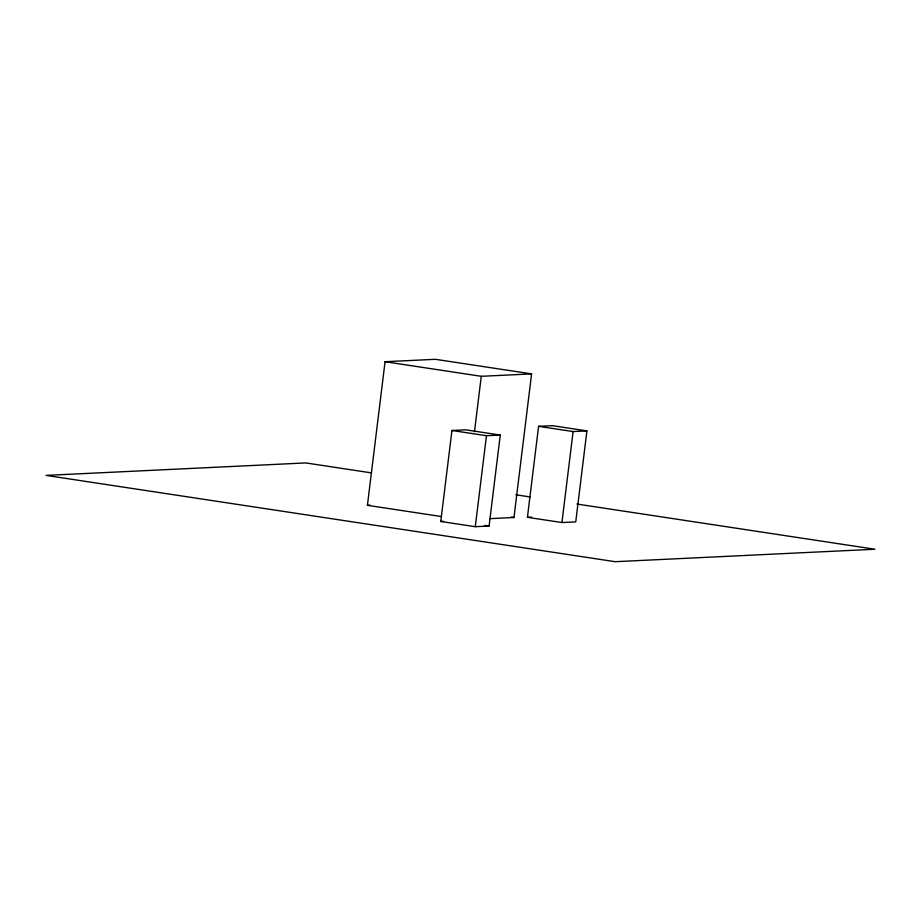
<?xml version="1.0" encoding="UTF-8"?>
<svg xmlns="http://www.w3.org/2000/svg" width="921" height="921" viewBox="0 0 921 921"><rect width="100%" height="100%" fill="white"/><g stroke="black" fill="none" stroke-linecap="round" stroke-linejoin="round"><path stroke-width="1.38" d="M440.998 516.485L367.421 505.318L385.059 361.711L435.38 359.305L531.601 373.891L513.964 517.498L490.202 518.638M440.768 521.47L451.946 430.487L465.75 429.819L500.264 435.057L489.086 526.041L475.282 526.697L440.768 521.47L443.531 521.332M474.465 431.753L481.269 376.309L531.601 373.891M475.282 526.697L486.461 435.714L500.264 435.057M527.422 517.314L538.589 426.319L552.404 425.663L586.907 430.901L575.74 521.885L561.937 522.541L527.422 517.314L531.567 517.107M561.937 522.541L573.104 431.558L586.907 430.901M367.421 505.318L370.219 505.192M385.059 361.711L481.269 376.309M538.589 426.319L573.104 431.558M451.946 430.487L486.461 435.714M371.082 472.83L305.795 462.929L46.05 475.397L615.205 561.695L874.95 549.238L576.891 504.04M515.852 494.784L530.047 496.937M511.143 517.072L513.964 517.498M484.953 525.407L489.086 526.041"/></g></svg>
